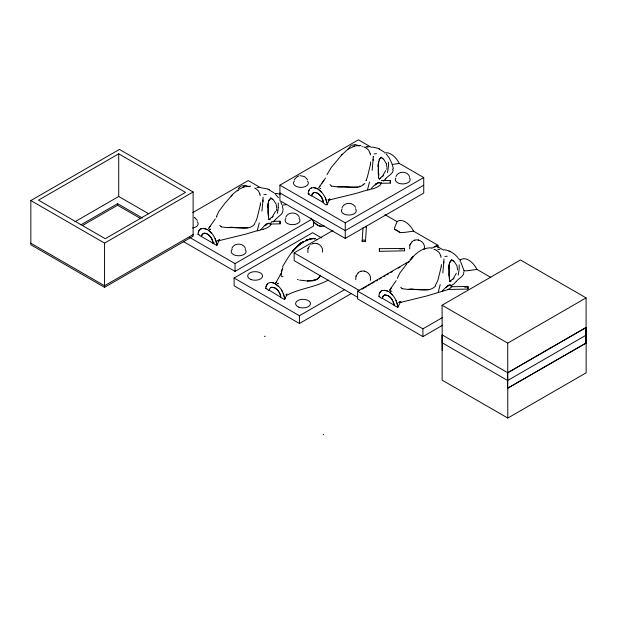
<?xml version="1.0" encoding="UTF-8"?>
<svg xmlns="http://www.w3.org/2000/svg" width="617" height="617" viewBox="0 0 617 617"><rect width="100%" height="100%" fill="white"/><g stroke="black" fill="none" stroke-linecap="round" stroke-linejoin="round"><path stroke-width="0.93" d="M447.603 289.504L467.979 289.072L467.879 286.411L450.865 286.774M268.148 208.523L268.264 213.59M378.352 167.778L378.468 172.837M390.175 181.09L390.199 180.442L381.244 180.627M449.053 270.339L449.168 275.398M267.94 207.451L268.048 204.898M378.144 166.698L378.252 164.153M448.844 269.259L448.952 266.714M276.717 208.153L276.208 204.62M386.921 167.4L386.412 163.875M457.621 269.961L456.881 265.642L454.482 261.955M218.989 240.676L245.89 234.082L257.281 230.704L259.302 222.768M369.035 189.781L367.454 189.99L369.506 182.023M401.358 302.214L426.794 295.959L438.186 292.543L440.206 284.584M262.896 201.127L262.919 199.962L262.888 201.242M373.1 160.374L373.123 159.209L372.151 170.354M443.8 262.935L443.824 261.778L442.852 272.915M404.413 248.435L379.347 248.682L379.447 251.343L404.536 250.81L404.443 248.173M378.182 165.333L378.144 166.467M448.883 267.894L448.844 269.027M218.981 240.676L216.891 245.35L213.181 243.445C213.636 237.838 203.818 228.097 201.296 236.581L198.011 234.244A14.577 8.414 60 0 1 198.435 231.907L199.337 230.079M267.932 207.273L268.48 202.26M270.74 287.537L269.436 289.034L269.043 290.646L265.75 288.301A14.584 8.422 60 0 1 266.182 285.964C269.907 277.611 280.226 285.926 282.285 291.586A10.659 6.155 60 0 1 283.481 294.394L283.997 296.283M329.925 199.839C326.817 201.335 328.846 208.23 323.401 202.877C324.087 197.17 313.791 187.167 311.485 195.998L308.469 194.201L308.215 193.499A14.577 8.414 60 0 1 308.639 191.162L309.541 189.326M392.481 300.317C391.124 296.098 382.879 291.864 382.185 298.559L379.17 296.762L378.915 296.06A14.577 8.414 60 0 1 379.339 293.723L380.589 291.432L382.185 290.406M268.056 206.155L268.048 212.287M268.009 205.476L268.534 201.551M378.213 164.731L379.47 159.132M448.914 267.292C448.675 264.631 450.526 257.15 453.95 261.446M260.467 202.708L260.281 204.96M370.67 161.963L370.485 164.215M441.371 264.523L441.186 266.775M379.339 248.728L379.447 251.343M366.12 226.154A1.689 1.373 3.6 0 1 366.405 226.925L365.488 241.409L362.117 241.34L362.981 227.758M373.239 156.865L373.146 158.993M262.888 201.258L261.947 211.099M268.102 204.273L268.248 203.093M378.306 163.52L378.429 162.495M449.006 266.081L449.153 264.909M262.942 199.746L263.097 197.139M443.847 261.562L444.001 258.955M269.105 290.129L280.642 297.193A8.314 4.813 59.9 0 0 279.979 293.877L278.375 291.031M278.236 207.705L278.267 202.97M278.228 207.759L277.935 210.104M281.182 273.532L282.27 269.22M373.3 156.394L373.239 156.857M378.429 162.487L378.684 161.515M370.455 279.54C371.789 272.992 362.881 268.117 358.115 272.899M378.537 162.364L378.252 171.534M260.258 205.168L257.181 217.732A17.021 12.81 -76 0 1 256.657 219.259L255.693 221.572M370.462 164.423L367.385 176.979A17.021 12.81 -76 0 1 366.86 178.514L366.197 180.203M441.163 266.984L438.085 279.547A17.021 12.81 -76 0 1 437.561 281.074L435.286 285.578M273.732 221.318L279.995 221.187L280.095 223.84L269.876 224.064M282.925 276.732L281.113 276.115L281.676 271.935M322.498 252.083C323.64 246.916 318.141 241.933 313.104 243.622M449.384 264.076L448.952 274.095M277.92 210.173L277.473 212.487M370.416 279.748L370.262 280.45M424.272 248.875C426.077 242.203 416.938 236.835 412.017 241.779M276.701 209.132L276.285 210.875M281.244 271.704L282.964 267.477M386.728 169.274L386.905 168.379M277.457 212.572L277.288 213.305M387.484 172.559L388.486 166.451L388.463 162.225M458.192 275.12L459.187 269.012L459.171 264.786M266.004 286.751L267.485 283.658M309.433 246.013L307.906 249.044L307.929 252.623M358.269 272.753L356.109 275.807L355.724 279.671M412.171 241.633L409.85 245.134L409.703 248.96M268.596 201.343L269.267 199.885M237.391 190.923L237.638 190.121L233.288 193.753L224.819 203.44L218.804 211.438L216.436 216.498M275.437 211.407L272.645 216.305M385.64 170.662L382.849 175.552M456.341 273.223L453.549 278.12M397.34 278.306L399.708 273.246L406.595 264.199M308.647 191.193L309.186 189.874A10.659 6.155 60 0 1 310.351 188.47C316.359 185.231 322.182 191.956 324.743 196.784A10.651 6.147 60 0 1 325.946 199.584L326.64 202.438M308.03 248.589L308.192 248.134M355.955 276.254L356.109 275.807M409.85 245.134L410.012 244.687M198.435 231.907L198.982 230.627A10.659 6.155 60 0 1 200.147 229.223C208.299 225.706 215.21 236.172 216.436 243.183M284.954 298.79L285.216 298.134M379.339 293.723L380.242 291.887M268.858 200.826L270.886 198.011L273.046 199.63M341.309 155.33L347.834 149.329L350.749 145.735M379.062 160.081L381.09 157.258L383.25 158.885M449.762 262.641L451.791 259.819M326.971 174.734L331.337 167.361L342.389 154.142M284.846 299.122L284.044 299.253L280.928 297.502C280.319 292.643 276.339 286.103 270.755 287.522M286.481 295.489C298.798 288.579 315.495 287.283 328.306 280.079M285.224 298.119L285.563 297.371M286.465 295.504L285.617 297.271M459.943 261.107L460.529 259.919L458.099 258.508M268.981 200.27L270.886 198.011M379.185 159.525L381.09 157.258M365.896 180.827L366.166 180.272M384.915 214.631L397.086 221.657L395.065 226.393A25.976 14.993 0 0 0 394.564 229.3L400.001 232.57L400.88 232.586A27.588 15.926 0 0 0 405.323 232.308L413.537 231.159L437.97 245.257L437.97 247.849M282.594 266.652C287.915 257.644 293.476 247.988 302.469 242.172L298.674 244.918L293.561 250.209L297.109 246.33M255.245 222.428L254.597 223.447M320.547 275.251C318.603 280.504 312.426 281.306 307.567 281.013M231.853 248.389C234.167 242.628 243.245 242.736 245.458 248.481M285.756 217.269C288.07 211.508 297.139 211.616 299.361 217.369M342.057 207.644C344.317 202.06 353.032 201.913 355.492 207.374M395.96 176.524C398.273 170.755 407.343 170.87 409.565 176.616M294.332 179.609L297.193 176.616M280.974 273.508L275.722 283.095L276.601 281.537M275.383 219.644L273.385 221.788M385.571 178.907L383.589 181.043M410.413 243.8L410.66 243.368M265.117 225.807L267.701 223.848A6.571 3.702 -60.9 0 1 269.105 223.416C274.071 224.519 265.973 228.776 263.798 229.108M379.316 182.647C384.414 184.259 375.036 188.424 372.645 188.802C368.195 190.437 375.221 184.845 375.93 183.75M441.718 291.455L448.081 285.247L450.287 284.9L451.96 286.095L450.557 287.923L447.772 289.682L438.193 292.535M215.287 218.827L208.423 228.706M318.627 187.954L325.491 178.082M396.191 280.642L389.327 290.522M323.431 181.097L323.825 180.534L321.951 183.234M209.178 227.658L210.166 226.277M319.382 186.912L320.37 185.524M390.384 289.049L391.07 288.093L390.083 289.473M238.309 188.733L239.288 187.499M319.567 276.593L317.477 278.845L314.608 280.164M291.88 252.361L294.833 248.682L292.705 251.289L293.985 249.692M254.682 224.133C248.751 231.067 238.501 227.048 230.642 227.542M364.886 183.388C357.96 190.877 346.592 185.74 337.692 186.82M435.587 285.949C428.661 293.437 417.293 288.301 408.392 289.381M216.467 217.169L216.922 216.729M410.22 259.911L412.148 257.759L409.973 260.235L410.961 259.078C416.012 252.993 423.193 247.17 431.576 247.949M271.85 217.169L268.804 219.529L267.948 212.865M382.054 176.423L380.404 178.112M452.755 278.984L449.708 281.344L448.852 274.673M273.146 216.359L272.02 217.562M383.35 175.614L382.224 176.809M454.05 278.174L452.924 279.378M232.185 194.895L231.059 196.113M413.004 256.795L412.017 257.891L413.089 256.703M363.606 184.128L363.066 184.583M257.798 230.735C262.927 230.797 264.963 220.901 270.369 223.686M385.586 178.891C387.545 175.876 395.05 172.899 392.589 169.05M456.302 281.445L453.711 284.09L451.297 285.524M275.467 219.567C277.689 216.621 283.45 214.199 282.933 210.335M456.364 281.383C458.47 278.475 464.67 275.922 463.745 272.028M375.321 185.054L377.905 183.102M446.022 287.615L448.605 285.663A6.571 3.702 -60.9 0 1 450.009 285.231M375.938 183.743L379.039 182.262L381.306 183.658M299.461 244.317L301.404 242.859L294.463 249.145L301.404 242.859M301.088 243.052L298.674 244.918L303.603 241.517M380.404 178.112L379.131 178.822L378.676 177.827M381.522 182.701L380.758 183.272M270.377 223.701L271.95 221.534L273.107 221.865M239.589 187.198L240.545 186.488M393.8 303.549L394.101 305.438L397.803 307.335L400.225 302.507M310.752 244.772L311.176 244.486M347.834 149.329L354.536 146.013L360.876 145.388M270.3 219.266L269.135 219.721M380.504 178.521L379.339 178.976M451.204 281.082L450.04 281.537M200.209 229.192L201.281 228.598M310.413 188.447L311.485 187.846M302.122 242.458L299.777 244.054L303.425 241.625M269.074 219.575L269.513 219.698M379.278 178.822L379.717 178.945M449.955 281.398L450.418 281.506M381.051 291.039C389.204 287.522 396.114 297.98 397.34 304.999M238.694 189.373L244.332 186.766L250.672 186.133M323.377 434.345L323.37 434.862M328.236 200.039L329.848 199.098M398.937 302.608L400.549 301.659M217.169 241.031L219.559 239.643M213.197 243.437L214.253 242.82M218.179 240.545L219.675 239.674M328.175 199.815L329.763 198.898M285.926 294.602L287.075 293.939M398.875 302.384L400.464 301.458M30.85 200.556L119.42 149.422L193.121 191.972L193.121 236.195L104.551 287.329L30.85 244.779L30.85 200.556L104.551 243.106L193.121 191.972M118.719 153.826L38.478 200.155L105.245 238.702L185.493 192.373L118.719 153.826L118.719 196.476L74.881 221.788M80.92 224.835L117.577 203.672L142.411 218.009M82.585 225.452L117.577 205.253L140.753 218.634M192.859 212.541L248.219 180.58L260.474 187.661M193.121 234.614L104.551 285.756L30.85 243.206M384.522 153.008A15.032 8.677 60 0 1 399.307 163.443L423.732 177.542L423.74 193.075L345.242 238.393L279.925 200.687L279.925 185.154L358.423 139.828L371.488 147.386M189.566 237.36L235.038 263.613L311.878 219.251M183.773 241.779L235.038 271.38L313.529 226.061L313.529 220.878M351.482 293.445L299.43 323.501L234.113 285.787L234.113 278.028L312.611 232.702L321.627 237.915M279.925 185.154L345.242 222.86L423.732 177.542M357.821 297.394L294.155 260.636L294.155 252.87L332.995 230.45M234.113 278.028L299.43 315.734L344.872 289.496M442.751 325.159L422.923 336.604L357.605 298.898L357.605 291.131L409.665 261.076M431.977 248.196L436.103 245.805L443.5 250.078M361.955 289.149L366.914 286.288M368.565 285.332L370.215 284.375M371.866 283.427L374.349 281.992M376 281.036L377.65 280.087M379.308 279.131L381.784 277.696M383.435 276.748L385.085 275.791M386.743 274.835L388.394 273.886M390.87 272.452L392.528 271.495M398.312 268.156L399.963 267.207M405.747 263.868L409.048 261.955M434.661 247.17L437.97 245.257M442.235 350.579L442.081 305.222L520.447 259.981L586.088 297.88L586.088 343.152L507.552 388.294L507.552 380.566L585.942 335.262L585.841 327.442M357.605 291.131L422.923 328.838L442.751 317.393M442.081 305.222L507.729 343.121L586.088 297.88M507.552 388.294L585.872 343.075L585.942 327.496L507.614 372.714L507.614 380.481L442.235 342.851M507.791 418.056L586.15 372.815L586.15 327.534L507.791 372.784L442.142 334.884L442.142 380.157L507.791 418.056L507.729 343.121M264.377 336.319L265.187 336.311M265.75 288.532L266.174 288.386M308.199 193.861L309.379 193.661M378.9 296.422L379.864 296.245M260.567 229.871L263.613 229.177M198.003 234.445L198.967 234.275M324.226 225.791C320.516 227.65 316.506 224.881 313.96 222.282M241.27 186.064L245.327 185.277L249.075 186.75M351.474 145.319L355.531 144.532L359.279 145.998M297.579 176.439L299.075 175.853M306.155 240.314L310.721 238.764L315.171 238.501L310.721 238.764L306.942 239.967M370.771 189.134L369.174 189.751M305.801 240.437L313.035 238.455M312.341 243.885L312.827 243.715M307.343 239.812L305.97 240.337L308.523 239.381L307.15 239.843M384.723 294.972L383.25 295.921A8.314 4.789 60.1 0 0 382.586 298.466L394.093 305.153M374.126 153.926L376.532 153.672M263.922 194.679L266.328 194.424M444.826 256.487L447.232 256.232M367.454 189.99L356.094 193.399L329.972 199.823M353.179 146.484L354.536 146.013M242.975 187.236L244.332 186.766M423.879 249.044L425.236 248.574M414.439 240.322L414.925 240.167M314.377 279.771L313.251 280.133M360.544 271.441L361.022 271.287M400.248 302.5L401.258 302.237M359.387 186.195L360.089 186.01M312.264 280.396L307.443 280.936M232.393 227.149L227.488 227.565M342.705 186.38L338.941 186.812M399.307 163.443L391.972 164.508M490.831 277.411L476.987 269.421L468.773 270.585M286.62 204.582L282.648 205.153M358.014 186.951L336.681 186.804L331.398 186.126M247.81 227.696L226.408 227.55L221.195 226.871M428.715 289.512L407.313 289.365L402.099 288.687M266.883 288.309L266.236 288.378M300.232 175.668L304.651 176.616L307.567 179.701M411.971 289.149L409.642 289.373M450.017 285.208L451.274 285.501M314.423 239.095L315.079 239.088M271.65 287.198L274.989 287.954L278.329 291.054M384.846 294.926L388.17 295.682M307.374 280.936L299.607 280.118M270.547 224.01L271.11 224.403M380.89 183.295L390.299 183.095L390.206 180.442M399.708 248.967L402.839 248.898M464.724 287.19L467.856 287.129M228.737 227.557L232.47 227.526M340.869 186.789L342.674 186.781M411.57 289.35L413.375 289.342M257.705 230.735L257.312 230.712M321.65 226.362L318.958 225.814M464.323 270.848L463.737 270.84M270.871 282.455L273.562 283.002M365.565 226.909L366.405 226.925M209.564 229.239L210.505 229.331L209.857 229.208M390.468 291.054L391.409 291.147L390.26 290.946M369.159 146.9L367.1 146.792M258.955 187.645L256.896 187.545M439.859 249.461L437.8 249.361M261.107 187.761L267.631 188.987L274.041 192.851M366.174 146.73L367.439 146.838M372.36 147.093L377.835 148.242L384.244 152.098M444.055 249.746C449.484 250.294 454.336 253.518 457.86 257.544M313.96 187.653L317.485 188.933M203.757 228.398L207.281 229.678M384.661 290.214L388.186 291.494M277.82 283.342L278.298 283.419L277.65 283.296M320.231 188.509L320.709 188.586L320.061 188.463M361.94 146.468L362.395 146.537M418.164 239.974L418.634 240.067M316.344 243.43L316.814 243.522M364.261 271.094L364.732 271.187M297.425 279.493L298.219 279.694M316.883 239.55L317.562 239.743M433.952 249.314L434.792 249.569M363.791 146.908L364.439 147.116M380.99 157.35L383.172 158.931M451.69 259.911L453.873 261.492M270.786 198.103L272.969 199.677M379.463 148.967L378.368 148.473M450.163 251.528L449.068 251.034M435.139 249.677L436.196 250.178M269.259 189.712L268.164 189.218M254.644 188.046L255.608 188.517M364.955 147.347L365.812 147.772M436.512 250.332L439.289 252.669L440.708 255.677M423.648 185.254L345.242 230.627L279.925 192.92M294.155 252.87L359.472 290.576M118.719 196.476L148.766 213.821M323.393 202.592L311.886 195.905A8.314 4.789 60.1 0 1 312.549 193.36C315.85 190.398 320.177 194.849 321.781 197.748M213.197 243.337L201.682 236.658A8.314 4.789 60.1 0 1 202.345 234.105C205.638 231.136 209.973 235.601 211.577 238.501M255.824 188.625L258.384 190.854L259.803 193.861M317.485 225.074L313.937 222.236L310.875 218.079M275.035 283.743L278.56 286.535M366.066 147.903L368.588 150.108L370.007 153.116M197.363 220.454L194.448 217.361L194.795 217.608M388.178 295.69L390.476 297.548L392.397 300.194M318.958 189.889L321.65 192.45M389.659 292.45L392.35 295.011M208.754 230.635L211.446 233.195M329.979 184.583L331.283 186.025M400.68 287.144L401.983 288.586M219.775 225.328L221.079 226.778M275.213 193.892L278.452 197.733M386.327 154.042L389.319 158.045L392.003 163.744M383.782 159.394L386.489 163.891M273.578 200.139L275.976 203.834M281.36 289.774L282.424 291.61M460.644 261.693L463.837 270.207M392.443 300.224L393.8 303.533M321.696 197.633L323.347 202.168M211.492 238.386L213.135 242.89M396.052 300.309L397.363 304.127A14.584 8.422 60 0 1 397.788 306.957L397.803 307.335M325.352 197.741L326.663 201.566A14.584 8.422 60 0 1 327.087 204.397L327.103 204.775M215.148 238.494L216.459 242.311A14.584 8.422 60 0 1 216.883 245.142L216.891 245.35M280.851 202.145L281.799 204.489M283.296 293.499L284.198 296.368A14.577 8.414 60 0 1 284.63 299.199L284.63 299.407M393.145 301.682L394.047 304.729M467.887 286.411L467.979 288.987M280.002 221.187L280.095 223.84M392.497 165.217L393.353 168.85M282.293 205.962L283.149 209.595M440.978 256.819L441.062 257.49M370.277 154.258L370.362 154.929M260.073 195.003L260.158 195.674M440.746 255.777L440.862 256.286M370.046 153.217L370.154 153.726M259.842 193.962L259.958 194.478M378.676 177.819L378.152 172.112M449.546 277.997L449.353 275.406M378.846 175.436L378.653 172.845M268.642 216.189L268.449 213.59M404.443 249.353L404.536 250.81M390.252 182.362L390.299 183.095M442.296 335.008L442.296 342.774M422.923 328.838L422.923 336.604M345.242 222.86L345.242 238.393M299.43 315.734L299.43 323.501M235.038 263.613L235.038 271.38M117.577 203.672L117.577 205.253M104.551 243.106L104.551 287.329M302.307 242.944A7.458 4.304 0 0 1 306.402 240.792M197.263 221.758A7.458 4.304 0 0 1 192.651 227.982M245.18 249.422A7.458 4.304 0 0 1 238.463 255.793A7.458 4.304 0 0 1 232.27 249.245M238.255 190.46A7.458 4.304 0 0 1 238.648 190.121M299.083 218.302A7.458 4.304 0 0 1 292.713 224.673A7.458 4.304 0 0 1 285.833 218.487M274.758 193.638A15.032 8.677 60 0 1 280.149 194.54M468.773 270.57A27.588 15.926 0 0 1 464.331 270.863M460.529 259.919A15.032 8.677 60 0 1 476.987 269.421M377.905 183.133A6.571 3.702 -60.9 0 1 379.308 182.671M409.31 177.58A7.458 4.304 0 0 1 403.148 183.92A7.458 4.304 0 0 1 395.829 178.012M355.407 208.7A7.458 4.304 0 0 1 348.975 215.048A7.458 4.304 0 0 1 342.15 208.839M307.49 181.036A7.458 4.304 0 0 1 300.788 187.375A7.458 4.304 0 0 1 294.486 180.897M362.117 241.34A1.689 1.373 3.6 0 1 363.806 239.998A1.689 1.373 3.6 0 1 365.488 241.409M394.633 229.47A10.242 5.915 60 0 1 400.001 232.57M397.086 221.657A15.032 8.677 60 0 1 413.537 231.159M250.934 279.509A7.458 4.304 0 0 0 262.549 276.254A7.458 4.304 0 0 0 251.852 272.074A7.458 4.304 0 0 0 250.934 279.509M298.852 307.173A7.458 4.304 0 0 0 310.467 303.919A7.458 4.304 0 0 0 299.769 299.739A7.458 4.304 0 0 0 298.852 307.173"/></g></svg>
